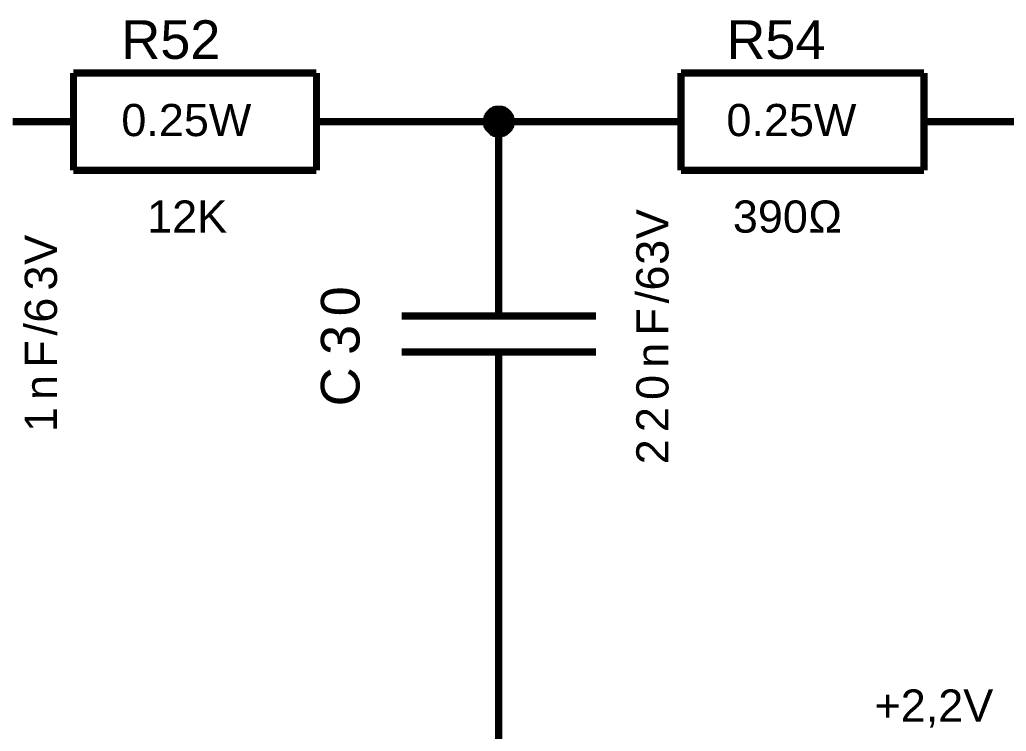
# Model space of a CAD drawing. Header units: millimetres. Extents: x -2024 to 917, y -725 to 13.
# Drawn here: x 332.43 to 373.01, y -153.9 to -124.6 of the extents above; entities that cross this region are included whole.
import ezdxf

# ---------------------------------------------------------------- set-up
doc = ezdxf.new("R2010")
doc.units = ezdxf.units.MM
doc.layers.add('Sheet', color=255, linetype='Continuous')
doc.styles.get("Standard").update_dxf_attribs({"font": 'arial.ttf'})

msp = doc.modelspace()

# ---------------------------------------------------------------- linework, layer by layer
at = {"layer": 'Sheet'}
for points, const_width in [([(334.637, -126.79), (334.637, -130.797)], 0.3), ([(334.637, -126.79), (344.634, -126.79)], 0.3), ([(344.634, -126.79), (344.634, -130.797)], 0.3), ([(359.629, -126.79), (359.629, -130.797)], 0.3), ([(359.629, -126.79), (369.626, -126.79)], 0.3), ([(369.626, -126.79), (369.626, -130.797)], 0.3), ([(351.635, -128.793), (351.635, -128.76), (351.635, -128.744), (351.635, -128.711), (351.651, -128.694), (351.651, -128.661), (351.651, -128.644), (351.668, -128.611), (351.668, -128.595), (351.684, -128.578), (351.701, -128.545), (351.701, -128.528), (351.717, -128.512), (351.734, -128.495), (351.751, -128.462), (351.767, -128.446), (351.784, -128.429), (351.8, -128.413), (351.817, -128.396), (351.833, -128.379), (351.85, -128.363), (351.866, -128.363), (351.9, -128.346), (351.916, -128.33), (351.933, -128.313), (351.966, -128.313), (351.982, -128.297), (351.999, -128.297), (352.032, -128.297), (352.049, -128.28), (352.082, -128.28), (352.098, -128.28), (352.131, -128.28)], 0.3), ([(351.635, -128.793), (351.635, -128.76), (351.635, -128.744), (351.635, -128.711), (351.651, -128.694), (351.651, -128.661), (351.651, -128.644), (351.668, -128.611), (351.668, -128.595), (351.684, -128.578), (351.701, -128.545), (351.701, -128.528), (351.717, -128.512), (351.734, -128.495), (351.751, -128.462), (351.767, -128.446), (351.784, -128.429), (351.8, -128.413), (351.817, -128.396), (351.833, -128.379), (351.85, -128.363), (351.866, -128.363), (351.9, -128.346), (351.916, -128.33), (351.933, -128.313), (351.966, -128.313), (351.982, -128.297), (351.999, -128.297), (352.032, -128.297), (352.049, -128.28), (352.082, -128.28), (352.098, -128.28), (352.131, -128.28)], 0.3), ([(351.635, -128.793), (351.635, -128.76), (351.635, -128.744), (351.635, -128.711), (351.651, -128.694), (351.651, -128.661), (351.651, -128.644), (351.668, -128.611), (351.668, -128.595), (351.684, -128.578), (351.701, -128.545), (351.701, -128.528), (351.717, -128.512), (351.734, -128.495), (351.751, -128.462), (351.767, -128.446), (351.784, -128.429), (351.8, -128.413), (351.817, -128.396), (351.833, -128.379), (351.85, -128.363), (351.866, -128.363), (351.9, -128.346), (351.916, -128.33), (351.933, -128.313), (351.966, -128.313), (351.982, -128.297), (351.999, -128.297), (352.032, -128.297), (352.049, -128.28), (352.082, -128.28), (352.098, -128.28), (352.131, -128.28)], 0.3), ([(351.635, -128.793), (351.635, -128.76), (351.635, -128.744), (351.635, -128.711), (351.651, -128.694), (351.651, -128.661), (351.651, -128.644), (351.668, -128.611), (351.668, -128.595), (351.684, -128.578), (351.701, -128.545), (351.701, -128.528), (351.717, -128.512), (351.734, -128.495), (351.751, -128.462), (351.767, -128.446), (351.784, -128.429), (351.8, -128.413), (351.817, -128.396), (351.833, -128.379), (351.85, -128.363), (351.866, -128.363), (351.9, -128.346), (351.916, -128.33), (351.933, -128.313), (351.966, -128.313), (351.982, -128.297), (351.999, -128.297), (352.032, -128.297), (352.049, -128.28), (352.082, -128.28), (352.098, -128.28), (352.131, -128.28)], 0.3), ([(351.635, -128.793), (351.635, -128.76), (351.635, -128.744), (351.635, -128.711), (351.651, -128.694), (351.651, -128.661), (351.651, -128.644), (351.668, -128.611), (351.668, -128.595), (351.684, -128.578), (351.701, -128.545), (351.701, -128.528), (351.717, -128.512), (351.734, -128.495), (351.751, -128.462), (351.767, -128.446), (351.784, -128.429), (351.8, -128.413), (351.817, -128.396), (351.833, -128.379), (351.85, -128.363), (351.866, -128.363), (351.9, -128.346), (351.916, -128.33), (351.933, -128.313), (351.966, -128.313), (351.982, -128.297), (351.999, -128.297), (352.032, -128.297), (352.049, -128.28), (352.082, -128.28), (352.098, -128.28), (352.131, -128.28)], 0.0991), ([(351.635, -128.793), (351.635, -128.76), (351.635, -128.744), (351.635, -128.711), (351.651, -128.694), (351.651, -128.661), (351.651, -128.644), (351.668, -128.611), (351.668, -128.595), (351.684, -128.578), (351.701, -128.545), (351.701, -128.528), (351.717, -128.512), (351.734, -128.495), (351.751, -128.462), (351.767, -128.446), (351.784, -128.429), (351.8, -128.413), (351.817, -128.396), (351.833, -128.379), (351.85, -128.363), (351.866, -128.363), (351.9, -128.346), (351.916, -128.33), (351.933, -128.313), (351.966, -128.313), (351.982, -128.297), (351.999, -128.297), (352.032, -128.297), (352.049, -128.28), (352.082, -128.28), (352.098, -128.28), (352.131, -128.28)], 0.0991), ([(351.635, -128.793), (351.635, -128.76), (351.635, -128.744), (351.635, -128.711), (351.651, -128.694), (351.651, -128.661), (351.651, -128.644), (351.668, -128.611), (351.668, -128.595), (351.684, -128.578), (351.701, -128.545), (351.701, -128.528), (351.717, -128.512), (351.734, -128.495), (351.751, -128.462), (351.767, -128.446), (351.784, -128.429), (351.8, -128.413), (351.817, -128.396), (351.833, -128.379), (351.85, -128.363), (351.866, -128.363), (351.9, -128.346), (351.916, -128.33), (351.933, -128.313), (351.966, -128.313), (351.982, -128.297), (351.999, -128.297), (352.032, -128.297), (352.049, -128.28), (352.082, -128.28), (352.098, -128.28), (352.131, -128.28)], 0.0991), ([(351.635, -128.793), (351.635, -128.76), (351.635, -128.744), (351.635, -128.711), (351.651, -128.694), (351.651, -128.661), (351.651, -128.644), (351.668, -128.611), (351.668, -128.595), (351.684, -128.578), (351.701, -128.545), (351.701, -128.528), (351.717, -128.512), (351.734, -128.495), (351.751, -128.462), (351.767, -128.446), (351.784, -128.429), (351.8, -128.413), (351.817, -128.396), (351.833, -128.379), (351.85, -128.363), (351.866, -128.363), (351.9, -128.346), (351.916, -128.33), (351.933, -128.313), (351.966, -128.313), (351.982, -128.297), (351.999, -128.297), (352.032, -128.297), (352.049, -128.28), (352.082, -128.28), (352.098, -128.28), (352.131, -128.28)], 0.0991), ([(352.131, -128.28), (352.131, -128.28)], 0.3), ([(352.131, -128.28), (352.164, -128.28), (352.181, -128.28), (352.214, -128.28), (352.231, -128.297), (352.264, -128.297), (352.28, -128.297), (352.313, -128.313), (352.33, -128.313), (352.346, -128.33), (352.38, -128.346), (352.396, -128.363), (352.413, -128.363), (352.429, -128.379), (352.462, -128.396), (352.479, -128.413), (352.495, -128.429), (352.512, -128.446), (352.528, -128.462), (352.545, -128.495), (352.562, -128.512), (352.562, -128.528), (352.578, -128.545), (352.595, -128.578), (352.611, -128.595), (352.611, -128.611), (352.628, -128.644), (352.628, -128.661), (352.628, -128.694), (352.644, -128.711), (352.644, -128.744), (352.644, -128.76), (352.644, -128.793)], 0.3), ([(352.131, -128.28), (352.131, -128.28)], 0.3), ([(352.131, -128.28), (352.164, -128.28), (352.181, -128.28), (352.214, -128.28), (352.231, -128.297), (352.264, -128.297), (352.28, -128.297), (352.313, -128.313), (352.33, -128.313), (352.346, -128.33), (352.38, -128.346), (352.396, -128.363), (352.413, -128.363), (352.429, -128.379), (352.462, -128.396), (352.479, -128.413), (352.495, -128.429), (352.512, -128.446), (352.528, -128.462), (352.545, -128.495), (352.562, -128.512), (352.562, -128.528), (352.578, -128.545), (352.595, -128.578), (352.611, -128.595), (352.611, -128.611), (352.628, -128.644), (352.628, -128.661), (352.628, -128.694), (352.644, -128.711), (352.644, -128.744), (352.644, -128.76), (352.644, -128.793)], 0.3), ([(352.131, -128.28), (352.131, -128.28)], 0.3), ([(352.131, -128.28), (352.164, -128.28), (352.181, -128.28), (352.214, -128.28), (352.231, -128.297), (352.264, -128.297), (352.28, -128.297), (352.313, -128.313), (352.33, -128.313), (352.346, -128.33), (352.38, -128.346), (352.396, -128.363), (352.413, -128.363), (352.429, -128.379), (352.462, -128.396), (352.479, -128.413), (352.495, -128.429), (352.512, -128.446), (352.528, -128.462), (352.545, -128.495), (352.562, -128.512), (352.562, -128.528), (352.578, -128.545), (352.595, -128.578), (352.611, -128.595), (352.611, -128.611), (352.628, -128.644), (352.628, -128.661), (352.628, -128.694), (352.644, -128.711), (352.644, -128.744), (352.644, -128.76), (352.644, -128.793)], 0.3), ([(352.131, -128.28), (352.131, -128.28)], 0.3), ([(352.131, -128.28), (352.164, -128.28), (352.181, -128.28), (352.214, -128.28), (352.231, -128.297), (352.264, -128.297), (352.28, -128.297), (352.313, -128.313), (352.33, -128.313), (352.346, -128.33), (352.38, -128.346), (352.396, -128.363), (352.413, -128.363), (352.429, -128.379), (352.462, -128.396), (352.479, -128.413), (352.495, -128.429), (352.512, -128.446), (352.528, -128.462), (352.545, -128.495), (352.562, -128.512), (352.562, -128.528), (352.578, -128.545), (352.595, -128.578), (352.611, -128.595), (352.611, -128.611), (352.628, -128.644), (352.628, -128.661), (352.628, -128.694), (352.644, -128.711), (352.644, -128.744), (352.644, -128.76), (352.644, -128.793)], 0.3), ([(352.131, -128.28), (352.131, -128.28)], 0.0991), ([(352.131, -128.28), (352.164, -128.28), (352.181, -128.28), (352.214, -128.28), (352.231, -128.297), (352.264, -128.297), (352.28, -128.297), (352.313, -128.313), (352.33, -128.313), (352.346, -128.33), (352.38, -128.346), (352.396, -128.363), (352.413, -128.363), (352.429, -128.379), (352.462, -128.396), (352.479, -128.413), (352.495, -128.429), (352.512, -128.446), (352.528, -128.462), (352.545, -128.495), (352.562, -128.512), (352.562, -128.528), (352.578, -128.545), (352.595, -128.578), (352.611, -128.595), (352.611, -128.611), (352.628, -128.644), (352.628, -128.661), (352.628, -128.694), (352.644, -128.711), (352.644, -128.744), (352.644, -128.76), (352.644, -128.793)], 0.0991), ([(352.131, -128.28), (352.131, -128.28)], 0.0991), ([(352.131, -128.28), (352.164, -128.28), (352.181, -128.28), (352.214, -128.28), (352.231, -128.297), (352.264, -128.297), (352.28, -128.297), (352.313, -128.313), (352.33, -128.313), (352.346, -128.33), (352.38, -128.346), (352.396, -128.363), (352.413, -128.363), (352.429, -128.379), (352.462, -128.396), (352.479, -128.413), (352.495, -128.429), (352.512, -128.446), (352.528, -128.462), (352.545, -128.495), (352.562, -128.512), (352.562, -128.528), (352.578, -128.545), (352.595, -128.578), (352.611, -128.595), (352.611, -128.611), (352.628, -128.644), (352.628, -128.661), (352.628, -128.694), (352.644, -128.711), (352.644, -128.744), (352.644, -128.76), (352.644, -128.793)], 0.0991), ([(352.131, -128.28), (352.131, -128.28)], 0.0991), ([(352.131, -128.28), (352.164, -128.28), (352.181, -128.28), (352.214, -128.28), (352.231, -128.297), (352.264, -128.297), (352.28, -128.297), (352.313, -128.313), (352.33, -128.313), (352.346, -128.33), (352.38, -128.346), (352.396, -128.363), (352.413, -128.363), (352.429, -128.379), (352.462, -128.396), (352.479, -128.413), (352.495, -128.429), (352.512, -128.446), (352.528, -128.462), (352.545, -128.495), (352.562, -128.512), (352.562, -128.528), (352.578, -128.545), (352.595, -128.578), (352.611, -128.595), (352.611, -128.611), (352.628, -128.644), (352.628, -128.661), (352.628, -128.694), (352.644, -128.711), (352.644, -128.744), (352.644, -128.76), (352.644, -128.793)], 0.0991), ([(352.131, -128.28), (352.131, -128.28)], 0.0991), ([(352.131, -128.28), (352.164, -128.28), (352.181, -128.28), (352.214, -128.28), (352.231, -128.297), (352.264, -128.297), (352.28, -128.297), (352.313, -128.313), (352.33, -128.313), (352.346, -128.33), (352.38, -128.346), (352.396, -128.363), (352.413, -128.363), (352.429, -128.379), (352.462, -128.396), (352.479, -128.413), (352.495, -128.429), (352.512, -128.446), (352.528, -128.462), (352.545, -128.495), (352.562, -128.512), (352.562, -128.528), (352.578, -128.545), (352.595, -128.578), (352.611, -128.595), (352.611, -128.611), (352.628, -128.644), (352.628, -128.661), (352.628, -128.694), (352.644, -128.711), (352.644, -128.744), (352.644, -128.76), (352.644, -128.793)], 0.0991), ([(334.637, -128.793), (332.138, -128.793)], 0.3), ([(344.634, -128.793), (347.133, -128.793)], 0.3), ([(347.133, -128.793), (352.131, -128.793), (357.13, -128.793)], 0.3), ([(352.131, -129.29), (352.098, -129.29), (352.082, -129.29), (352.049, -129.29), (352.032, -129.274), (351.999, -129.274), (351.982, -129.274), (351.966, -129.257), (351.933, -129.257), (351.916, -129.24), (351.9, -129.224), (351.866, -129.224), (351.85, -129.207), (351.833, -129.191), (351.817, -129.174), (351.8, -129.158), (351.784, -129.141), (351.767, -129.125), (351.751, -129.108), (351.734, -129.091), (351.717, -129.075), (351.701, -129.058), (351.701, -129.025), (351.684, -129.009), (351.668, -128.992), (351.668, -128.959), (351.651, -128.942), (351.651, -128.926), (351.651, -128.893), (351.635, -128.876), (351.635, -128.843), (351.635, -128.827), (351.635, -128.793)], 0.3), ([(351.635, -128.793), (351.635, -128.793)], 0.3), ([(352.131, -129.29), (352.098, -129.29), (352.082, -129.29), (352.049, -129.29), (352.032, -129.274), (351.999, -129.274), (351.982, -129.274), (351.966, -129.257), (351.933, -129.257), (351.916, -129.24), (351.9, -129.224), (351.866, -129.224), (351.85, -129.207), (351.833, -129.191), (351.817, -129.174), (351.8, -129.158), (351.784, -129.141), (351.767, -129.125), (351.751, -129.108), (351.734, -129.091), (351.717, -129.075), (351.701, -129.058), (351.701, -129.025), (351.684, -129.009), (351.668, -128.992), (351.668, -128.959), (351.651, -128.942), (351.651, -128.926), (351.651, -128.893), (351.635, -128.876), (351.635, -128.843), (351.635, -128.827), (351.635, -128.793)], 0.3), ([(351.635, -128.793), (351.635, -128.793)], 0.3), ([(352.131, -129.29), (352.098, -129.29), (352.082, -129.29), (352.049, -129.29), (352.032, -129.274), (351.999, -129.274), (351.982, -129.274), (351.966, -129.257), (351.933, -129.257), (351.916, -129.24), (351.9, -129.224), (351.866, -129.224), (351.85, -129.207), (351.833, -129.191), (351.817, -129.174), (351.8, -129.158), (351.784, -129.141), (351.767, -129.125), (351.751, -129.108), (351.734, -129.091), (351.717, -129.075), (351.701, -129.058), (351.701, -129.025), (351.684, -129.009), (351.668, -128.992), (351.668, -128.959), (351.651, -128.942), (351.651, -128.926), (351.651, -128.893), (351.635, -128.876), (351.635, -128.843), (351.635, -128.827), (351.635, -128.793)], 0.3), ([(351.635, -128.793), (351.635, -128.793)], 0.3), ([(352.131, -129.29), (352.098, -129.29), (352.082, -129.29), (352.049, -129.29), (352.032, -129.274), (351.999, -129.274), (351.982, -129.274), (351.966, -129.257), (351.933, -129.257), (351.916, -129.24), (351.9, -129.224), (351.866, -129.224), (351.85, -129.207), (351.833, -129.191), (351.817, -129.174), (351.8, -129.158), (351.784, -129.141), (351.767, -129.125), (351.751, -129.108), (351.734, -129.091), (351.717, -129.075), (351.701, -129.058), (351.701, -129.025), (351.684, -129.009), (351.668, -128.992), (351.668, -128.959), (351.651, -128.942), (351.651, -128.926), (351.651, -128.893), (351.635, -128.876), (351.635, -128.843), (351.635, -128.827), (351.635, -128.793)], 0.3), ([(351.635, -128.793), (351.635, -128.793)], 0.3), ([(352.131, -133.794), (352.131, -128.793)], 0.3), ([(352.644, -128.793), (352.644, -128.827), (352.644, -128.843), (352.644, -128.876), (352.628, -128.893), (352.628, -128.926), (352.628, -128.942), (352.611, -128.959), (352.611, -128.992), (352.595, -129.009), (352.578, -129.025), (352.562, -129.058), (352.562, -129.075), (352.545, -129.091), (352.528, -129.108), (352.512, -129.125), (352.495, -129.141), (352.479, -129.158), (352.462, -129.174), (352.429, -129.191), (352.413, -129.207), (352.396, -129.224), (352.38, -129.224), (352.346, -129.24), (352.33, -129.257), (352.313, -129.257), (352.28, -129.274), (352.264, -129.274), (352.231, -129.274), (352.214, -129.29), (352.181, -129.29), (352.164, -129.29), (352.131, -129.29)], 0.3), ([(352.644, -128.793), (352.644, -128.827), (352.644, -128.843), (352.644, -128.876), (352.628, -128.893), (352.628, -128.926), (352.628, -128.942), (352.611, -128.959), (352.611, -128.992), (352.595, -129.009), (352.578, -129.025), (352.562, -129.058), (352.562, -129.075), (352.545, -129.091), (352.528, -129.108), (352.512, -129.125), (352.495, -129.141), (352.479, -129.158), (352.462, -129.174), (352.429, -129.191), (352.413, -129.207), (352.396, -129.224), (352.38, -129.224), (352.346, -129.24), (352.33, -129.257), (352.313, -129.257), (352.28, -129.274), (352.264, -129.274), (352.231, -129.274), (352.214, -129.29), (352.181, -129.29), (352.164, -129.29), (352.131, -129.29)], 0.3), ([(352.644, -128.793), (352.644, -128.827), (352.644, -128.843), (352.644, -128.876), (352.628, -128.893), (352.628, -128.926), (352.628, -128.942), (352.611, -128.959), (352.611, -128.992), (352.595, -129.009), (352.578, -129.025), (352.562, -129.058), (352.562, -129.075), (352.545, -129.091), (352.528, -129.108), (352.512, -129.125), (352.495, -129.141), (352.479, -129.158), (352.462, -129.174), (352.429, -129.191), (352.413, -129.207), (352.396, -129.224), (352.38, -129.224), (352.346, -129.24), (352.33, -129.257), (352.313, -129.257), (352.28, -129.274), (352.264, -129.274), (352.231, -129.274), (352.214, -129.29), (352.181, -129.29), (352.164, -129.29), (352.131, -129.29)], 0.3), ([(352.644, -128.793), (352.644, -128.827), (352.644, -128.843), (352.644, -128.876), (352.628, -128.893), (352.628, -128.926), (352.628, -128.942), (352.611, -128.959), (352.611, -128.992), (352.595, -129.009), (352.578, -129.025), (352.562, -129.058), (352.562, -129.075), (352.545, -129.091), (352.528, -129.108), (352.512, -129.125), (352.495, -129.141), (352.479, -129.158), (352.462, -129.174), (352.429, -129.191), (352.413, -129.207), (352.396, -129.224), (352.38, -129.224), (352.346, -129.24), (352.33, -129.257), (352.313, -129.257), (352.28, -129.274), (352.264, -129.274), (352.231, -129.274), (352.214, -129.29), (352.181, -129.29), (352.164, -129.29), (352.131, -129.29)], 0.3), ([(352.644, -128.793), (352.644, -128.793), (352.644, -128.793), (352.644, -128.793), (352.644, -128.793), (352.644, -128.793), (352.644, -128.793), (352.644, -128.793), (352.644, -128.793), (352.644, -128.793), (352.644, -128.793), (352.644, -128.793), (352.644, -128.793), (352.644, -128.793), (352.644, -128.793), (352.644, -128.793), (352.644, -128.793), (352.644, -128.793), (352.644, -128.793), (352.644, -128.793), (352.644, -128.793), (352.644, -128.793), (352.644, -128.793), (352.644, -128.793), (352.644, -128.793), (352.644, -128.793), (352.644, -128.793), (352.644, -128.793), (352.644, -128.793), (352.644, -128.793), (352.644, -128.793), (352.644, -128.793), (352.644, -128.793)], 0.3), ([(352.644, -128.793), (352.644, -128.793)], 0.3), ([(352.644, -128.793), (352.644, -128.793), (352.644, -128.793), (352.644, -128.793), (352.644, -128.793), (352.644, -128.793), (352.644, -128.793), (352.644, -128.793), (352.644, -128.793), (352.644, -128.793), (352.644, -128.793), (352.644, -128.793), (352.644, -128.793), (352.644, -128.793), (352.644, -128.793), (352.644, -128.793), (352.644, -128.793), (352.644, -128.793), (352.644, -128.793), (352.644, -128.793), (352.644, -128.793), (352.644, -128.793), (352.644, -128.793), (352.644, -128.793), (352.644, -128.793), (352.644, -128.793), (352.644, -128.793), (352.644, -128.793), (352.644, -128.793), (352.644, -128.793), (352.644, -128.793), (352.644, -128.793), (352.644, -128.793)], 0.3), ([(352.644, -128.793), (352.644, -128.793)], 0.3), ([(352.644, -128.793), (352.644, -128.793), (352.644, -128.793), (352.644, -128.793), (352.644, -128.793), (352.644, -128.793), (352.644, -128.793), (352.644, -128.793), (352.644, -128.793), (352.644, -128.793), (352.644, -128.793), (352.644, -128.793), (352.644, -128.793), (352.644, -128.793), (352.644, -128.793), (352.644, -128.793), (352.644, -128.793), (352.644, -128.793), (352.644, -128.793), (352.644, -128.793), (352.644, -128.793), (352.644, -128.793), (352.644, -128.793), (352.644, -128.793), (352.644, -128.793), (352.644, -128.793), (352.644, -128.793), (352.644, -128.793), (352.644, -128.793), (352.644, -128.793), (352.644, -128.793), (352.644, -128.793), (352.644, -128.793)], 0.3), ([(352.644, -128.793), (352.644, -128.793)], 0.3), ([(352.644, -128.793), (352.644, -128.793), (352.644, -128.793), (352.644, -128.793), (352.644, -128.793), (352.644, -128.793), (352.644, -128.793), (352.644, -128.793), (352.644, -128.793), (352.644, -128.793), (352.644, -128.793), (352.644, -128.793), (352.644, -128.793), (352.644, -128.793), (352.644, -128.793), (352.644, -128.793), (352.644, -128.793), (352.644, -128.793), (352.644, -128.793), (352.644, -128.793), (352.644, -128.793), (352.644, -128.793), (352.644, -128.793), (352.644, -128.793), (352.644, -128.793), (352.644, -128.793), (352.644, -128.793), (352.644, -128.793), (352.644, -128.793), (352.644, -128.793), (352.644, -128.793), (352.644, -128.793), (352.644, -128.793)], 0.3), ([(352.644, -128.793), (352.644, -128.793)], 0.3), ([(359.629, -128.793), (357.13, -128.793)], 0.3), ([(369.626, -128.793), (372.125, -128.793)], 0.3), ([(372.125, -128.793), (374.624, -128.793)], 0.3), ([(352.131, -129.29), (352.098, -129.29), (352.082, -129.29), (352.049, -129.29), (352.032, -129.274), (351.999, -129.274), (351.982, -129.274), (351.966, -129.257), (351.933, -129.257), (351.916, -129.24), (351.9, -129.224), (351.866, -129.224), (351.85, -129.207), (351.833, -129.191), (351.817, -129.174), (351.8, -129.158), (351.784, -129.141), (351.767, -129.125), (351.751, -129.108), (351.734, -129.091), (351.717, -129.075), (351.701, -129.058), (351.701, -129.025), (351.684, -129.009), (351.668, -128.992), (351.668, -128.959), (351.651, -128.942), (351.651, -128.926), (351.651, -128.893), (351.635, -128.876), (351.635, -128.843), (351.635, -128.827), (351.635, -128.793)], 0.0991), ([(351.635, -128.793), (351.635, -128.793)], 0.0991), ([(352.131, -129.29), (352.098, -129.29), (352.082, -129.29), (352.049, -129.29), (352.032, -129.274), (351.999, -129.274), (351.982, -129.274), (351.966, -129.257), (351.933, -129.257), (351.916, -129.24), (351.9, -129.224), (351.866, -129.224), (351.85, -129.207), (351.833, -129.191), (351.817, -129.174), (351.8, -129.158), (351.784, -129.141), (351.767, -129.125), (351.751, -129.108), (351.734, -129.091), (351.717, -129.075), (351.701, -129.058), (351.701, -129.025), (351.684, -129.009), (351.668, -128.992), (351.668, -128.959), (351.651, -128.942), (351.651, -128.926), (351.651, -128.893), (351.635, -128.876), (351.635, -128.843), (351.635, -128.827), (351.635, -128.793)], 0.0991), ([(351.635, -128.793), (351.635, -128.793)], 0.0991), ([(352.131, -129.29), (352.098, -129.29), (352.082, -129.29), (352.049, -129.29), (352.032, -129.274), (351.999, -129.274), (351.982, -129.274), (351.966, -129.257), (351.933, -129.257), (351.916, -129.24), (351.9, -129.224), (351.866, -129.224), (351.85, -129.207), (351.833, -129.191), (351.817, -129.174), (351.8, -129.158), (351.784, -129.141), (351.767, -129.125), (351.751, -129.108), (351.734, -129.091), (351.717, -129.075), (351.701, -129.058), (351.701, -129.025), (351.684, -129.009), (351.668, -128.992), (351.668, -128.959), (351.651, -128.942), (351.651, -128.926), (351.651, -128.893), (351.635, -128.876), (351.635, -128.843), (351.635, -128.827), (351.635, -128.793)], 0.0991), ([(351.635, -128.793), (351.635, -128.793)], 0.0991), ([(352.131, -129.29), (352.098, -129.29), (352.082, -129.29), (352.049, -129.29), (352.032, -129.274), (351.999, -129.274), (351.982, -129.274), (351.966, -129.257), (351.933, -129.257), (351.916, -129.24), (351.9, -129.224), (351.866, -129.224), (351.85, -129.207), (351.833, -129.191), (351.817, -129.174), (351.8, -129.158), (351.784, -129.141), (351.767, -129.125), (351.751, -129.108), (351.734, -129.091), (351.717, -129.075), (351.701, -129.058), (351.701, -129.025), (351.684, -129.009), (351.668, -128.992), (351.668, -128.959), (351.651, -128.942), (351.651, -128.926), (351.651, -128.893), (351.635, -128.876), (351.635, -128.843), (351.635, -128.827), (351.635, -128.793)], 0.0991), ([(351.635, -128.793), (351.635, -128.793)], 0.0991), ([(352.644, -128.793), (352.644, -128.827), (352.644, -128.843), (352.644, -128.876), (352.628, -128.893), (352.628, -128.926), (352.628, -128.942), (352.611, -128.959), (352.611, -128.992), (352.595, -129.009), (352.578, -129.025), (352.562, -129.058), (352.562, -129.075), (352.545, -129.091), (352.528, -129.108), (352.512, -129.125), (352.495, -129.141), (352.479, -129.158), (352.462, -129.174), (352.429, -129.191), (352.413, -129.207), (352.396, -129.224), (352.38, -129.224), (352.346, -129.24), (352.33, -129.257), (352.313, -129.257), (352.28, -129.274), (352.264, -129.274), (352.231, -129.274), (352.214, -129.29), (352.181, -129.29), (352.164, -129.29), (352.131, -129.29)], 0.0991), ([(352.644, -128.793), (352.644, -128.827), (352.644, -128.843), (352.644, -128.876), (352.628, -128.893), (352.628, -128.926), (352.628, -128.942), (352.611, -128.959), (352.611, -128.992), (352.595, -129.009), (352.578, -129.025), (352.562, -129.058), (352.562, -129.075), (352.545, -129.091), (352.528, -129.108), (352.512, -129.125), (352.495, -129.141), (352.479, -129.158), (352.462, -129.174), (352.429, -129.191), (352.413, -129.207), (352.396, -129.224), (352.38, -129.224), (352.346, -129.24), (352.33, -129.257), (352.313, -129.257), (352.28, -129.274), (352.264, -129.274), (352.231, -129.274), (352.214, -129.29), (352.181, -129.29), (352.164, -129.29), (352.131, -129.29)], 0.0991), ([(352.644, -128.793), (352.644, -128.827), (352.644, -128.843), (352.644, -128.876), (352.628, -128.893), (352.628, -128.926), (352.628, -128.942), (352.611, -128.959), (352.611, -128.992), (352.595, -129.009), (352.578, -129.025), (352.562, -129.058), (352.562, -129.075), (352.545, -129.091), (352.528, -129.108), (352.512, -129.125), (352.495, -129.141), (352.479, -129.158), (352.462, -129.174), (352.429, -129.191), (352.413, -129.207), (352.396, -129.224), (352.38, -129.224), (352.346, -129.24), (352.33, -129.257), (352.313, -129.257), (352.28, -129.274), (352.264, -129.274), (352.231, -129.274), (352.214, -129.29), (352.181, -129.29), (352.164, -129.29), (352.131, -129.29)], 0.0991), ([(352.644, -128.793), (352.644, -128.827), (352.644, -128.843), (352.644, -128.876), (352.628, -128.893), (352.628, -128.926), (352.628, -128.942), (352.611, -128.959), (352.611, -128.992), (352.595, -129.009), (352.578, -129.025), (352.562, -129.058), (352.562, -129.075), (352.545, -129.091), (352.528, -129.108), (352.512, -129.125), (352.495, -129.141), (352.479, -129.158), (352.462, -129.174), (352.429, -129.191), (352.413, -129.207), (352.396, -129.224), (352.38, -129.224), (352.346, -129.24), (352.33, -129.257), (352.313, -129.257), (352.28, -129.274), (352.264, -129.274), (352.231, -129.274), (352.214, -129.29), (352.181, -129.29), (352.164, -129.29), (352.131, -129.29)], 0.0991), ([(352.644, -128.793), (352.644, -128.793), (352.644, -128.793), (352.644, -128.793), (352.644, -128.793), (352.644, -128.793), (352.644, -128.793), (352.644, -128.793), (352.644, -128.793), (352.644, -128.793), (352.644, -128.793), (352.644, -128.793), (352.644, -128.793), (352.644, -128.793), (352.644, -128.793), (352.644, -128.793), (352.644, -128.793), (352.644, -128.793), (352.644, -128.793), (352.644, -128.793), (352.644, -128.793), (352.644, -128.793), (352.644, -128.793), (352.644, -128.793), (352.644, -128.793), (352.644, -128.793), (352.644, -128.793), (352.644, -128.793), (352.644, -128.793), (352.644, -128.793), (352.644, -128.793), (352.644, -128.793), (352.644, -128.793)], 0.0991), ([(352.644, -128.793), (352.644, -128.793)], 0.0991), ([(352.644, -128.793), (352.644, -128.793), (352.644, -128.793), (352.644, -128.793), (352.644, -128.793), (352.644, -128.793), (352.644, -128.793), (352.644, -128.793), (352.644, -128.793), (352.644, -128.793), (352.644, -128.793), (352.644, -128.793), (352.644, -128.793), (352.644, -128.793), (352.644, -128.793), (352.644, -128.793), (352.644, -128.793), (352.644, -128.793), (352.644, -128.793), (352.644, -128.793), (352.644, -128.793), (352.644, -128.793), (352.644, -128.793), (352.644, -128.793), (352.644, -128.793), (352.644, -128.793), (352.644, -128.793), (352.644, -128.793), (352.644, -128.793), (352.644, -128.793), (352.644, -128.793), (352.644, -128.793), (352.644, -128.793)], 0.0991), ([(352.644, -128.793), (352.644, -128.793)], 0.0991), ([(352.644, -128.793), (352.644, -128.793), (352.644, -128.793), (352.644, -128.793), (352.644, -128.793), (352.644, -128.793), (352.644, -128.793), (352.644, -128.793), (352.644, -128.793), (352.644, -128.793), (352.644, -128.793), (352.644, -128.793), (352.644, -128.793), (352.644, -128.793), (352.644, -128.793), (352.644, -128.793), (352.644, -128.793), (352.644, -128.793), (352.644, -128.793), (352.644, -128.793), (352.644, -128.793), (352.644, -128.793), (352.644, -128.793), (352.644, -128.793), (352.644, -128.793), (352.644, -128.793), (352.644, -128.793), (352.644, -128.793), (352.644, -128.793), (352.644, -128.793), (352.644, -128.793), (352.644, -128.793), (352.644, -128.793)], 0.0991), ([(352.644, -128.793), (352.644, -128.793)], 0.0991), ([(352.644, -128.793), (352.644, -128.793), (352.644, -128.793), (352.644, -128.793), (352.644, -128.793), (352.644, -128.793), (352.644, -128.793), (352.644, -128.793), (352.644, -128.793), (352.644, -128.793), (352.644, -128.793), (352.644, -128.793), (352.644, -128.793), (352.644, -128.793), (352.644, -128.793), (352.644, -128.793), (352.644, -128.793), (352.644, -128.793), (352.644, -128.793), (352.644, -128.793), (352.644, -128.793), (352.644, -128.793), (352.644, -128.793), (352.644, -128.793), (352.644, -128.793), (352.644, -128.793), (352.644, -128.793), (352.644, -128.793), (352.644, -128.793), (352.644, -128.793), (352.644, -128.793), (352.644, -128.793), (352.644, -128.793)], 0.0991), ([(352.644, -128.793), (352.644, -128.793)], 0.0991), ([(334.637, -130.797), (344.634, -130.797)], 0.3), ([(359.629, -130.797), (369.626, -130.797)], 0.3), ([(352.131, -136.791), (352.131, -133.794)], 0.3), ([(348.142, -136.791), (356.137, -136.791)], 0.3), ([(348.142, -138.282), (356.137, -138.282)], 0.3), ([(352.131, -138.282), (352.131, -141.295)], 0.3), ([(359.629, -181.285), (352.131, -181.285), (352.131, -171.283), (352.131, -141.295)], 0.3)]:
    msp.add_lwpolyline(points, dxfattribs=dict(at, const_width=const_width))
at = {"layer": 'Sheet', "const_width": 0.508}
msp.add_lwpolyline([(351.835, -128.782, 1), (352.343, -128.782, 1)], format="xyb", close=True, dxfattribs=at)

# ---------------------------------------------------------------- texts
at = {"layer": 'Sheet'}
for s, height, p in [('R52', 1.5897, (336.606, -126.21)), ('R54', 1.5897, (361.499, -126.21)), ('0.25W', 1.3247, (336.606, -129.39)), ('0.25W', 1.3247, (361.499, -129.39)), ('12K', 1.3247, (337.666, -133.364)), ('390Ω', 1.3247, (361.764, -133.364)), ('+2,2V', 1.3247, (367.59, -153.499))]:
    msp.add_text(s, height=height, dxfattribs=at).set_placement(p)
for s, height, p in [('V', 1.325, (359.116, -133.629)), ('V', 1.325, (333.958, -134.688)), ('3', 1.325, (359.116, -134.688)), ('3', 1.325, (333.958, -135.748)), ('6', 1.325, (359.116, -135.748)), ('0', 1.59, (346.405, -136.808)), ('/', 1.325, (359.116, -136.278)), ('6', 1.325, (333.958, -137.073)), ('F', 1.325, (359.116, -137.603)), ('/', 1.325, (333.958, -137.603)), ('3', 1.59, (346.405, -138.398)), ('F', 1.325, (333.958, -138.927)), ('n', 1.325, (359.116, -138.927)), ('C', 1.59, (346.405, -140.517)), ('n', 1.325, (333.958, -140.252)), ('0', 1.325, (359.116, -140.252)), ('1', 1.325, (333.958, -141.577)), ('2', 1.325, (359.116, -141.577)), ('2', 1.325, (359.116, -142.902))]:
    msp.add_text(s, height=height, rotation=90, dxfattribs=at).set_placement(p)

doc.saveas('drawing.dxf')
